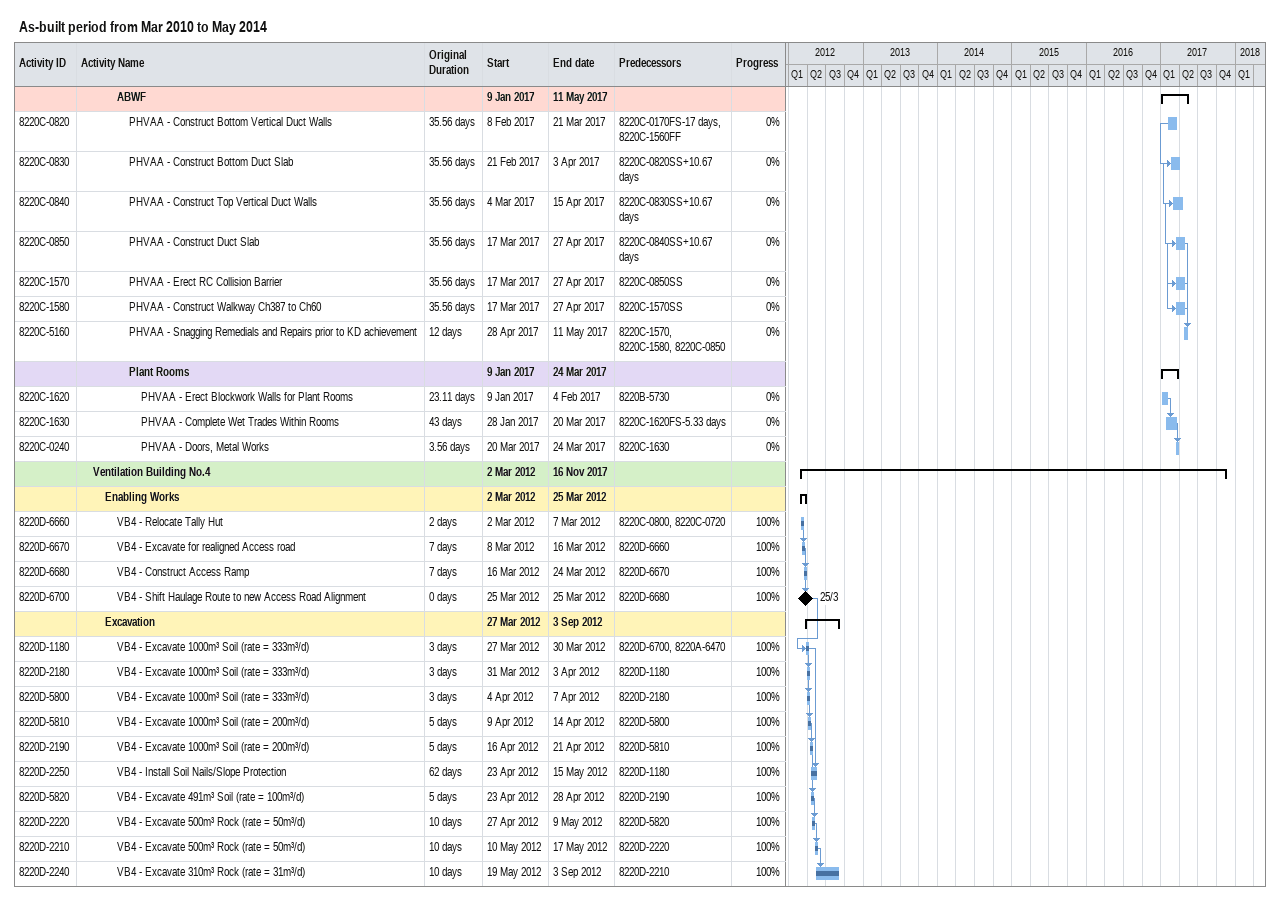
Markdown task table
As-built period from Mar 2010 to May 2014

| ID | Level | Task | Original duration | Start | Finish | Predecessors | % complete |
|---|---|---|---|---|---|---|---|
|  | 4 | **ABWF** |  | 2017-01-09 | 2017-05-11 |  |  |
| 8220C-0820 | 5 | PHVAA - Construct Bottom Vertical Duct Walls | 35.56d | 2017-02-08 | 2017-03-21 | 8220C-0170FS-17d, 8220C-1560FF | 0 |
| 8220C-0830 | 5 | PHVAA - Construct Bottom Duct Slab | 35.56d | 2017-02-21 | 2017-04-03 | 8220C-0820SS+10.67d | 0 |
| 8220C-0840 | 5 | PHVAA - Construct Top Vertical Duct Walls | 35.56d | 2017-03-04 | 2017-04-15 | 8220C-0830SS+10.67d | 0 |
| 8220C-0850 | 5 | PHVAA - Construct Duct Slab | 35.56d | 2017-03-17 | 2017-04-27 | 8220C-0840SS+10.67d | 0 |
| 8220C-1570 | 5 | PHVAA - Erect RC Collision Barrier | 35.56d | 2017-03-17 | 2017-04-27 | 8220C-0850SS | 0 |
| 8220C-1580 | 5 | PHVAA - Construct Walkway Ch387 to Ch60 | 35.56d | 2017-03-17 | 2017-04-27 | 8220C-1570SS | 0 |
| 8220C-5160 | 5 | PHVAA - Snagging Remedials and Repairs prior to KD achievement | 12d | 2017-04-28 | 2017-05-11 | 8220C-1570, 8220C-1580, 8220C-0850 | 0 |
|  | 5 | **Plant Rooms** |  | 2017-01-09 | 2017-03-24 |  |  |
| 8220C-1620 | 6 | PHVAA - Erect Blockwork Walls for Plant Rooms | 23.11d | 2017-01-09 | 2017-02-04 | 8220B-5730 | 0 |
| 8220C-1630 | 6 | PHVAA - Complete Wet Trades Within Rooms | 43d | 2017-01-28 | 2017-03-20 | 8220C-1620FS-5.33d | 0 |
| 8220C-0240 | 6 | PHVAA - Doors, Metal Works | 3.56d | 2017-03-20 | 2017-03-24 | 8220C-1630 | 0 |
|  | 2 | **Ventilation Building No.4** |  | 2012-03-02 | 2017-11-16 |  |  |
|  | 3 | **Enabling Works** |  | 2012-03-02 | 2012-03-25 |  |  |
| 8220D-6660 | 4 | VB4 - Relocate Tally Hut | 2d | 2012-03-02 | 2012-03-07 | 8220C-0800, 8220C-0720 | 100 |
| 8220D-6670 | 4 | VB4 - Excavate for realigned Access road | 7d | 2012-03-08 | 2012-03-16 | 8220D-6660 | 100 |
| 8220D-6680 | 4 | VB4 - Construct Access Ramp | 7d | 2012-03-16 | 2012-03-24 | 8220D-6670 | 100 |
| 8220D-6700 | 4 | VB4 - Shift Haulage Route to new Access Road Alignment | 0d | 2012-03-25 | 2012-03-25 | 8220D-6680 | 100 |
|  | 3 | **Excavation** |  | 2012-03-27 | 2012-09-03 |  |  |
| 8220D-1180 | 4 | VB4 - Excavate 1000m³ Soil (rate = 333m³/d) | 3d | 2012-03-27 | 2012-03-30 | 8220D-6700, 8220A-6470 | 100 |
| 8220D-2180 | 4 | VB4 - Excavate 1000m³ Soil (rate = 333m³/d) | 3d | 2012-03-31 | 2012-04-03 | 8220D-1180 | 100 |
| 8220D-5800 | 4 | VB4 - Excavate 1000m³ Soil (rate = 333m³/d) | 3d | 2012-04-04 | 2012-04-07 | 8220D-2180 | 100 |
| 8220D-5810 | 4 | VB4 - Excavate 1000m³ Soil (rate = 200m³/d) | 5d | 2012-04-09 | 2012-04-14 | 8220D-5800 | 100 |
| 8220D-2190 | 4 | VB4 - Excavate 1000m³ Soil (rate = 200m³/d) | 5d | 2012-04-16 | 2012-04-21 | 8220D-5810 | 100 |
| 8220D-2250 | 4 | VB4 - Install Soil Nails/Slope Protection | 62d | 2012-04-23 | 2012-05-15 | 8220D-1180 | 100 |
| 8220D-5820 | 4 | VB4 - Excavate 491m³ Soil (rate = 100m³/d) | 5d | 2012-04-23 | 2012-04-28 | 8220D-2190 | 100 |
| 8220D-2220 | 4 | VB4 - Excavate 500m³ Rock (rate = 50m³/d) | 10d | 2012-04-27 | 2012-05-09 | 8220D-5820 | 100 |
| 8220D-2210 | 4 | VB4 - Excavate 500m³ Rock (rate = 50m³/d) | 10d | 2012-05-10 | 2012-05-17 | 8220D-2220 | 100 |
| 8220D-2240 | 4 | VB4 - Excavate 310m³ Rock (rate = 31m³/d) | 10d | 2012-05-19 | 2012-09-03 | 8220D-2210 | 100 |
